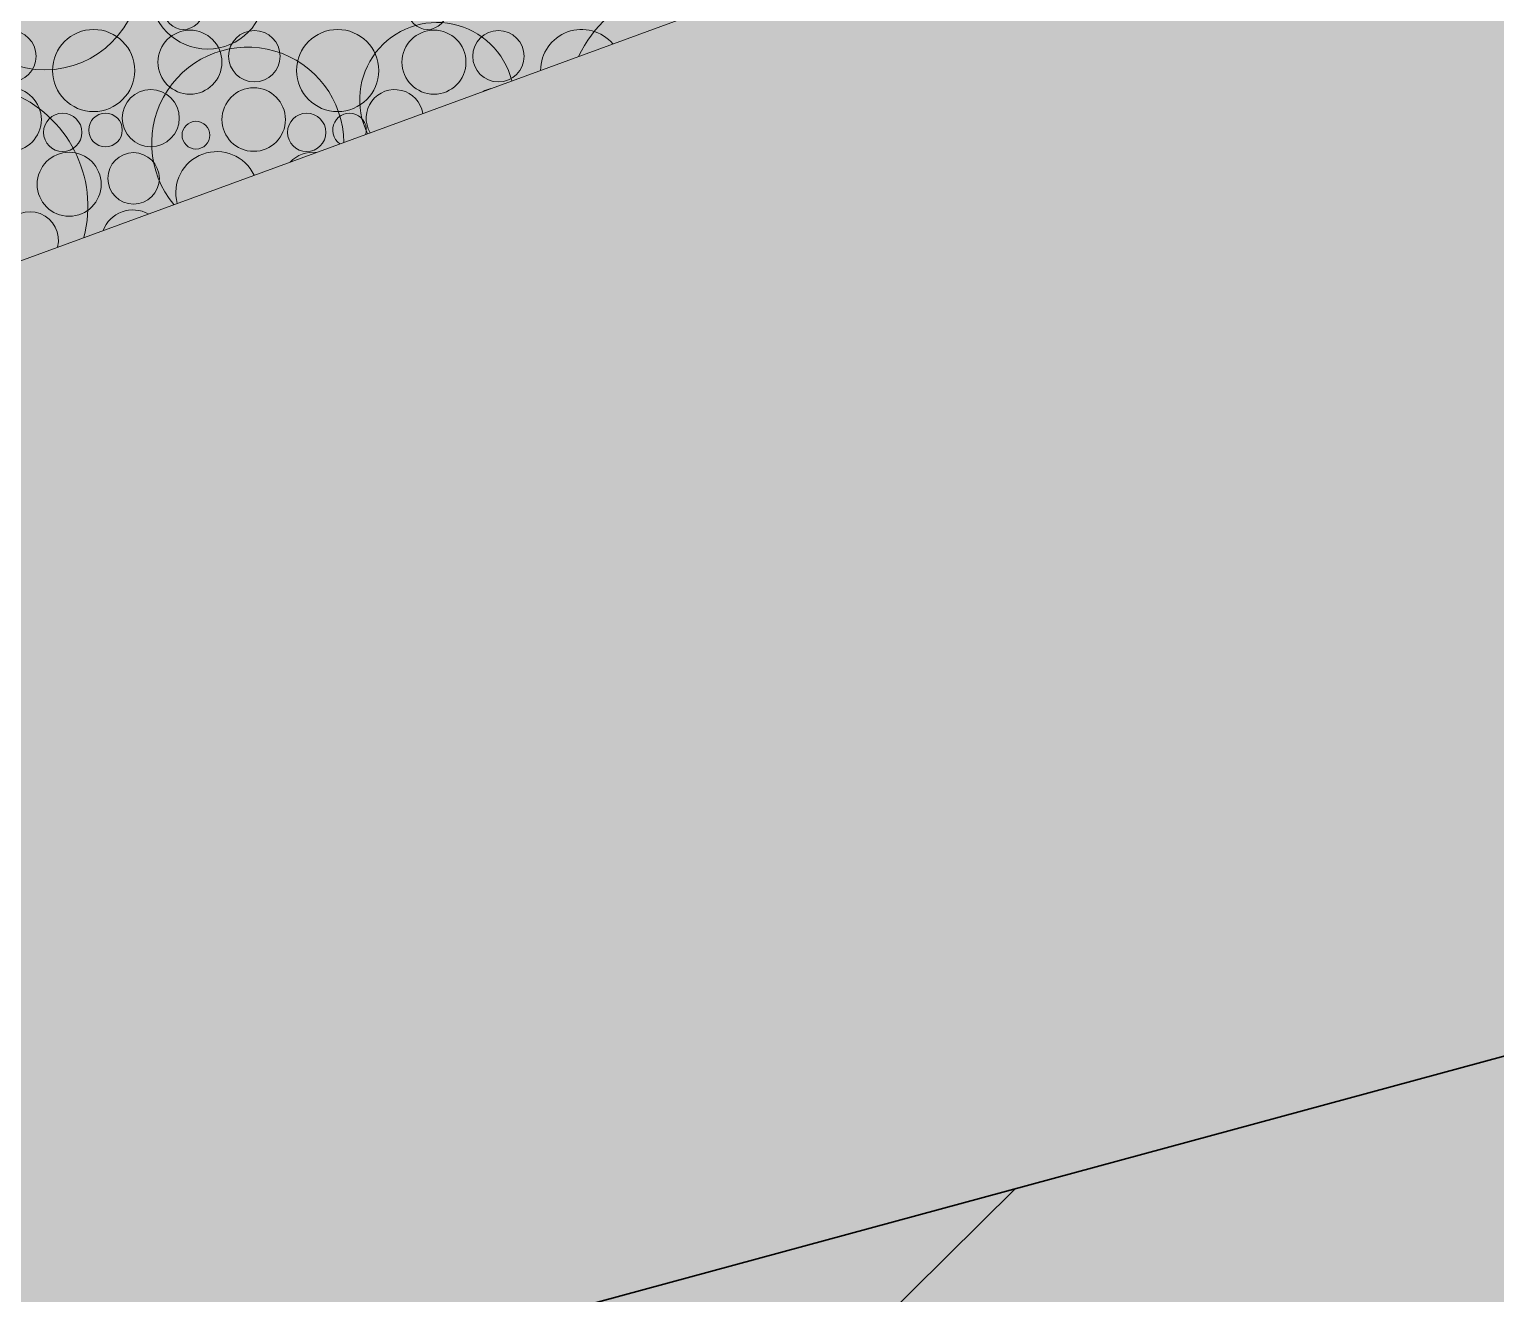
# Model space of a CAD drawing. Header units: millimetres. Extents: x 368386 to 996118, y -334862 to 250838.
# Drawn here: x 775057 to 777242, y -118726 to -116841 of the extents above; entities that cross this region are included whole.
import ezdxf

# ---------------------------------------------------------------- set-up
doc = ezdxf.new("R2010")
doc.units = ezdxf.units.MM
doc.header["$MEASUREMENT"] = 0
for name, color, linetype, lineweight in [('New_       asendi fill_Pen_No__1', 7, 'Continuous', 13), ('New__ASENDIPLAAN_Pen_No__1', 7, 'Continuous', 13), ('New_Kanal_proj_kinnistu_Pen_No__7', 7, 'Continuous', 35), ('New_Kanal_proj_kinnistu_Pen_No__75', 6, 'Continuous', 20)]:
    doc.layers.add(name, color=color, linetype=linetype, lineweight=lineweight)
for name, color, linetype, lineweight, true_color in [('New_       asendi fill_Pen_No__149', 7, 'Continuous', 25, 0x186722), ('New_       asendi fill_Pen_No__181', 7, 'Continuous', 0, 0xe8e8e8), ('New__ASENDIPLAAN_Pen_No__102', 7, 'Continuous', 13, 0xcccccc)]:
    doc.layers.add(name, color=color, linetype=linetype, lineweight=lineweight, true_color=true_color)

# ---------------------------------------------------------------- blocks, each defined once
blk = doc.blocks.new('*X2')
at = {"layer": 'New__ASENDIPLAAN_Pen_No__102', "color": 254, "linetype": 'Continuous', "lineweight": 13, "true_color": 0xcccccc}
for centre, radius in [((775079.654816863, -116759.859609073), 141.9270579950832), ((775322.283638459, -116784.947496234), 85.76535262125259)]:
    blk.add_circle(centre, radius, dxfattribs=at)
for centre, radius, start, end in [((776041.5448473346, -116959.6906375536), 183.638328563922, 65.32945469816006, 154.8903000707973), ((775664.0267859553, -116946.2515114204), 115.0662951452154, 14.08866124053, 206.131093528427), ((775382.053862768, -117011.0143959808), 143.1180751662963, 0.4271346831636304, 219.7926200857873), ((774960.2318345014, -117105.6744357531), 183.638328563922, 345.4839506649698, 234.7358041040368)]:
    blk.add_arc(centre, radius, start, end, dxfattribs=at)
blk = doc.blocks.new('*X4')
at = {"layer": 'New_       asendi fill_Pen_No__181', "color": 254, "linetype": 'Continuous', "lineweight": 0, "true_color": 0xe8e8e8}
for centre, radius in [((775286.3027285394, -116812.9789400003), 28.588450873749), ((775650.0103493711, -116812.9789400003), 28.588450873749), ((775028.2915883777, -116881.5044015634), 38.3554317150693), ((775152.4002204532, -116902.780167062), 61.21277618796999), ((775295.9650124551, -116890.3226787405), 47.70602505542902), ((775391.9992092095, -116881.5044015634), 38.3554317150693), ((775516.107841285, -116902.780167062), 61.21277618796999), ((775659.6726332868, -116890.3226787405), 47.70602505542902), ((775755.7068300409, -116881.5044015634), 38.3554317150693), ((775027.2724360105, -116975.8670870986), 47.30901933169132), ((775237.5032824477, -116973.6993853909), 42.55153099730503), ((775390.9800568423, -116975.8670870986), 47.30901933169132), ((775106.3027285393, -116994.9751508895), 28.588450873749), ((775170.1300250352, -116991.4291899731), 25.07373009838601), ((775304.8765398602, -116999.1205497799), 20.676327524775), ((775470.0103493711, -116994.9751508895), 28.588450873749), ((775115.9650124551, -117072.3188896298), 47.70602505542902), ((775211.9992092093, -117063.5006124526), 38.3554317150693)]:
    blk.add_circle(centre, radius, dxfattribs=at)
for centre, radius, start, end in [((775879.8154621164, -116902.780167062), 61.21277618796999, 40.47448056600647, 179.7452742030115), ((775601.2109032795, -116973.6993853909), 42.55153099730503, 9.419990050459608, 210.7997647185559), ((775754.6876776738, -116975.8670870986), 47.30901933169132, 102.6739137050028, 117.5458410640291), ((775533.837645867, -116991.4291899731), 25.07373009838601, 345.0351069859065, 235.1846477829566), ((775336.1078412848, -117084.7763779513), 61.21277618796999, 25.04313712989887, 195.1766176390888), ((775479.6726332868, -117072.3188896298), 47.70602505542902, 84.24382883365905, 135.9759259352605), ((775057.5032824478, -117155.6955962801), 42.55153099730503, 345.8885239207751, 234.3312308482728), ((775210.9800568422, -117157.8632979878), 47.30901933169132, 60.84729488031971, 159.3724598887572)]:
    blk.add_arc(centre, radius, start, end, dxfattribs=at)

msp = doc.modelspace()

# ---------------------------------------------------------------- hatches: boundary and pattern name
at = {"layer": 'New_       asendi fill_Pen_No__149', "linetype": 'Continuous', "lineweight": 0, "true_color": 0x061908}
h = msp.add_hatch(color=98, dxfattribs=at)
h.paths.add_polyline_path([(802345.6257092145, -38322.05182827363), (677945.6257091912, -100972.0518277148), (697685.6257091819, -113562.0518284972), (725141.8797725517, -157386.0399905721), (747105.6257092238, -214022.0518284599), (773035.6257092752, -233162.0518281246), (849485.6257092285, -225922.0518279011), (847735.6257092286, -145332.0518280502)])
h.paths.add_polyline_path([(757638.7082695107, -147399.2778626392, -0.0006564119768535498), (757597.248581513, -147430.1463600797)], flags=0)
h.paths.add_polyline_path([(781623.1830728371, -112523.2600048446, 0.0599555899640497), (781750.4009111881, -112778.3101978391, 0.7851663409812334), (783932.82217312, -111999.1406781342, 0.05995558996405283), (783869.7476740469, -111721.1899866295, 0.9999999999999997)], flags=0)
at = {"layer": 'New_Kanal_proj_kinnistu_Pen_No__75', "linetype": 'Continuous', "lineweight": 20}
h = msp.add_hatch(dxfattribs=at)
h.set_pattern_fill('JIS_LC_20_0001', color=6, style=0, pattern_type=2)
h.set_pattern_definition([(45, (-640525210.1040568, -6432847529.913312), (-707.1067811865477, 707.1067811865477), []), (45, (-640525190.1040568, -6432847529.913312), (-707.1067811865477, 707.1067811865477), [])])
h.paths.add_polyline_path([(828012.823012828, -100795.2954084734), (812637.8626403707, -71463.95242634512), (808033.9408392861, -74275.3324718336), (813845.9541281295, -88063.57640727708), (798437.4965517159, -91084.89229671011), (795197.261066463, -93029.41064956883), (790915.0717092521, -104103.9324053685), (789203.4379178035, -112199.5449108193), (790458.6368200212, -117957.6920545782), (786065.4406620265, -119325.9644950862), (782984.4943176099, -116817.4638846079), (771003.0498918454, -120067.1117822761), (769576.6903702711, -111344.3741244386), (766723.963441847, -112028.5110264207), (762728.9171956322, -108258.7016564916), (745099.0777096554, -100277.1112858439), (743276.9772676361, -100858.1137466366), (742307.0526352926, -103423.6247423227), (742763.4875245235, -104962.931066298), (745673.2693069457, -105076.9545654888), (747955.4476956214, -106502.2373912046), (755087.2610741603, -114141.759993055), (758399.6164812084, -125902.6605547527), (762792.812639203, -128069.0920320461), (765417.320151751, -131375.7503158535), (771921.5340791811, -133143.1022747541), (774032.5518486166, -130463.5691433335), (777341.7097235174, -126244.7283244813), (786926.8660527264, -125674.61492169), (800512.552927768, -119666.0535507957), (796062.3019156588, -112482.623581321), (798287.4293930904, -109803.0890864442)])

# ---------------------------------------------------------------- linework, layer by layer
at = {"layer": 'New_       asendi fill_Pen_No__1', "color": 7, "linetype": 'Continuous', "lineweight": 13, "flags": 128}
msp.add_lwpolyline([(771148.7974346317, -105442.4040545873), (777782.4170884711, -116183.4703217352), (772721.4286488384, -118036.5184688246)], close=True, dxfattribs=at)
at = {"layer": 'New__ASENDIPLAAN_Pen_No__1', "color": 7, "linetype": 'Continuous', "lineweight": 13, "flags": 128}
msp.add_lwpolyline([(771148.7974346317, -105442.4040545873), (777782.4170884711, -116183.4703217352), (772721.4286488384, -118036.5184688246)], close=True, dxfattribs=at)
at = {"layer": 'New_Kanal_proj_kinnistu_Pen_No__7', "color": 7, "linetype": 'Continuous', "lineweight": 35, "flags": 128}
msp.add_lwpolyline([(758399.6164812084, -125902.6605547527), (755087.2610741603, -114141.759993055), (747955.4476956214, -106502.2373912046), (745673.2693069457, -105076.9545654888), (742763.4875245235, -104962.931066298), (742307.0526352926, -103423.6247423227), (743276.9772676361, -100858.1137466366), (745099.0777096554, -100277.1112858439), (762728.9171956322, -108258.7016564916), (766723.963441847, -112028.5110264207), (769576.6903702711, -111344.3741244386), (771003.0498918454, -120067.1117822761), (782984.4943176099, -116817.4638846079), (786065.4406620265, -119325.9644950862), (790458.6368200212, -117957.6920545782), (789203.4379178035, -112199.5449108193), (790915.0717092521, -104103.9324053685), (795197.261066463, -93029.41064956883), (798437.4965517159, -91084.89229671011), (813845.9541281295, -88063.57640727708)], dxfattribs=at)
at = {"layer": 'New_Kanal_proj_kinnistu_Pen_No__75', "color": 6, "linetype": 'Continuous', "lineweight": 20, "flags": 128}
msp.add_lwpolyline([(758399.6164812084, -125902.6605547527), (755087.2610741603, -114141.759993055), (747955.4476956214, -106502.2373912046), (745673.2693069457, -105076.9545654888), (742763.4875245235, -104962.931066298), (742307.0526352926, -103423.6247423227), (743276.9772676361, -100858.1137466366), (745099.0777096554, -100277.1112858439), (762728.9171956322, -108258.7016564916), (766723.963441847, -112028.5110264207), (769576.6903702711, -111344.3741244386), (771003.0498918454, -120067.1117822761), (782984.4943176099, -116817.4638846079), (786065.4406620265, -119325.9644950862), (790458.6368200212, -117957.6920545782), (789203.4379178035, -112199.5449108193), (790915.0717092521, -104103.9324053685), (795197.261066463, -93029.41064956883), (798437.4965517159, -91084.89229671011), (813845.9541281295, -88063.57640727708)], dxfattribs=at)

# ---------------------------------------------------------------- block references
at = {"layer": 'New_       asendi fill_Pen_No__181', "color": 254, "linetype": 'Continuous', "lineweight": 0, "true_color": 0xe8e8e8}
msp.add_blockref('*X4', (0, 0), dxfattribs=at)
at = {"layer": 'New__ASENDIPLAAN_Pen_No__102', "color": 254, "linetype": 'Continuous', "lineweight": 13, "true_color": 0xcccccc}
msp.add_blockref('*X2', (0, 0), dxfattribs=at)

doc.saveas('drawing.dxf')
